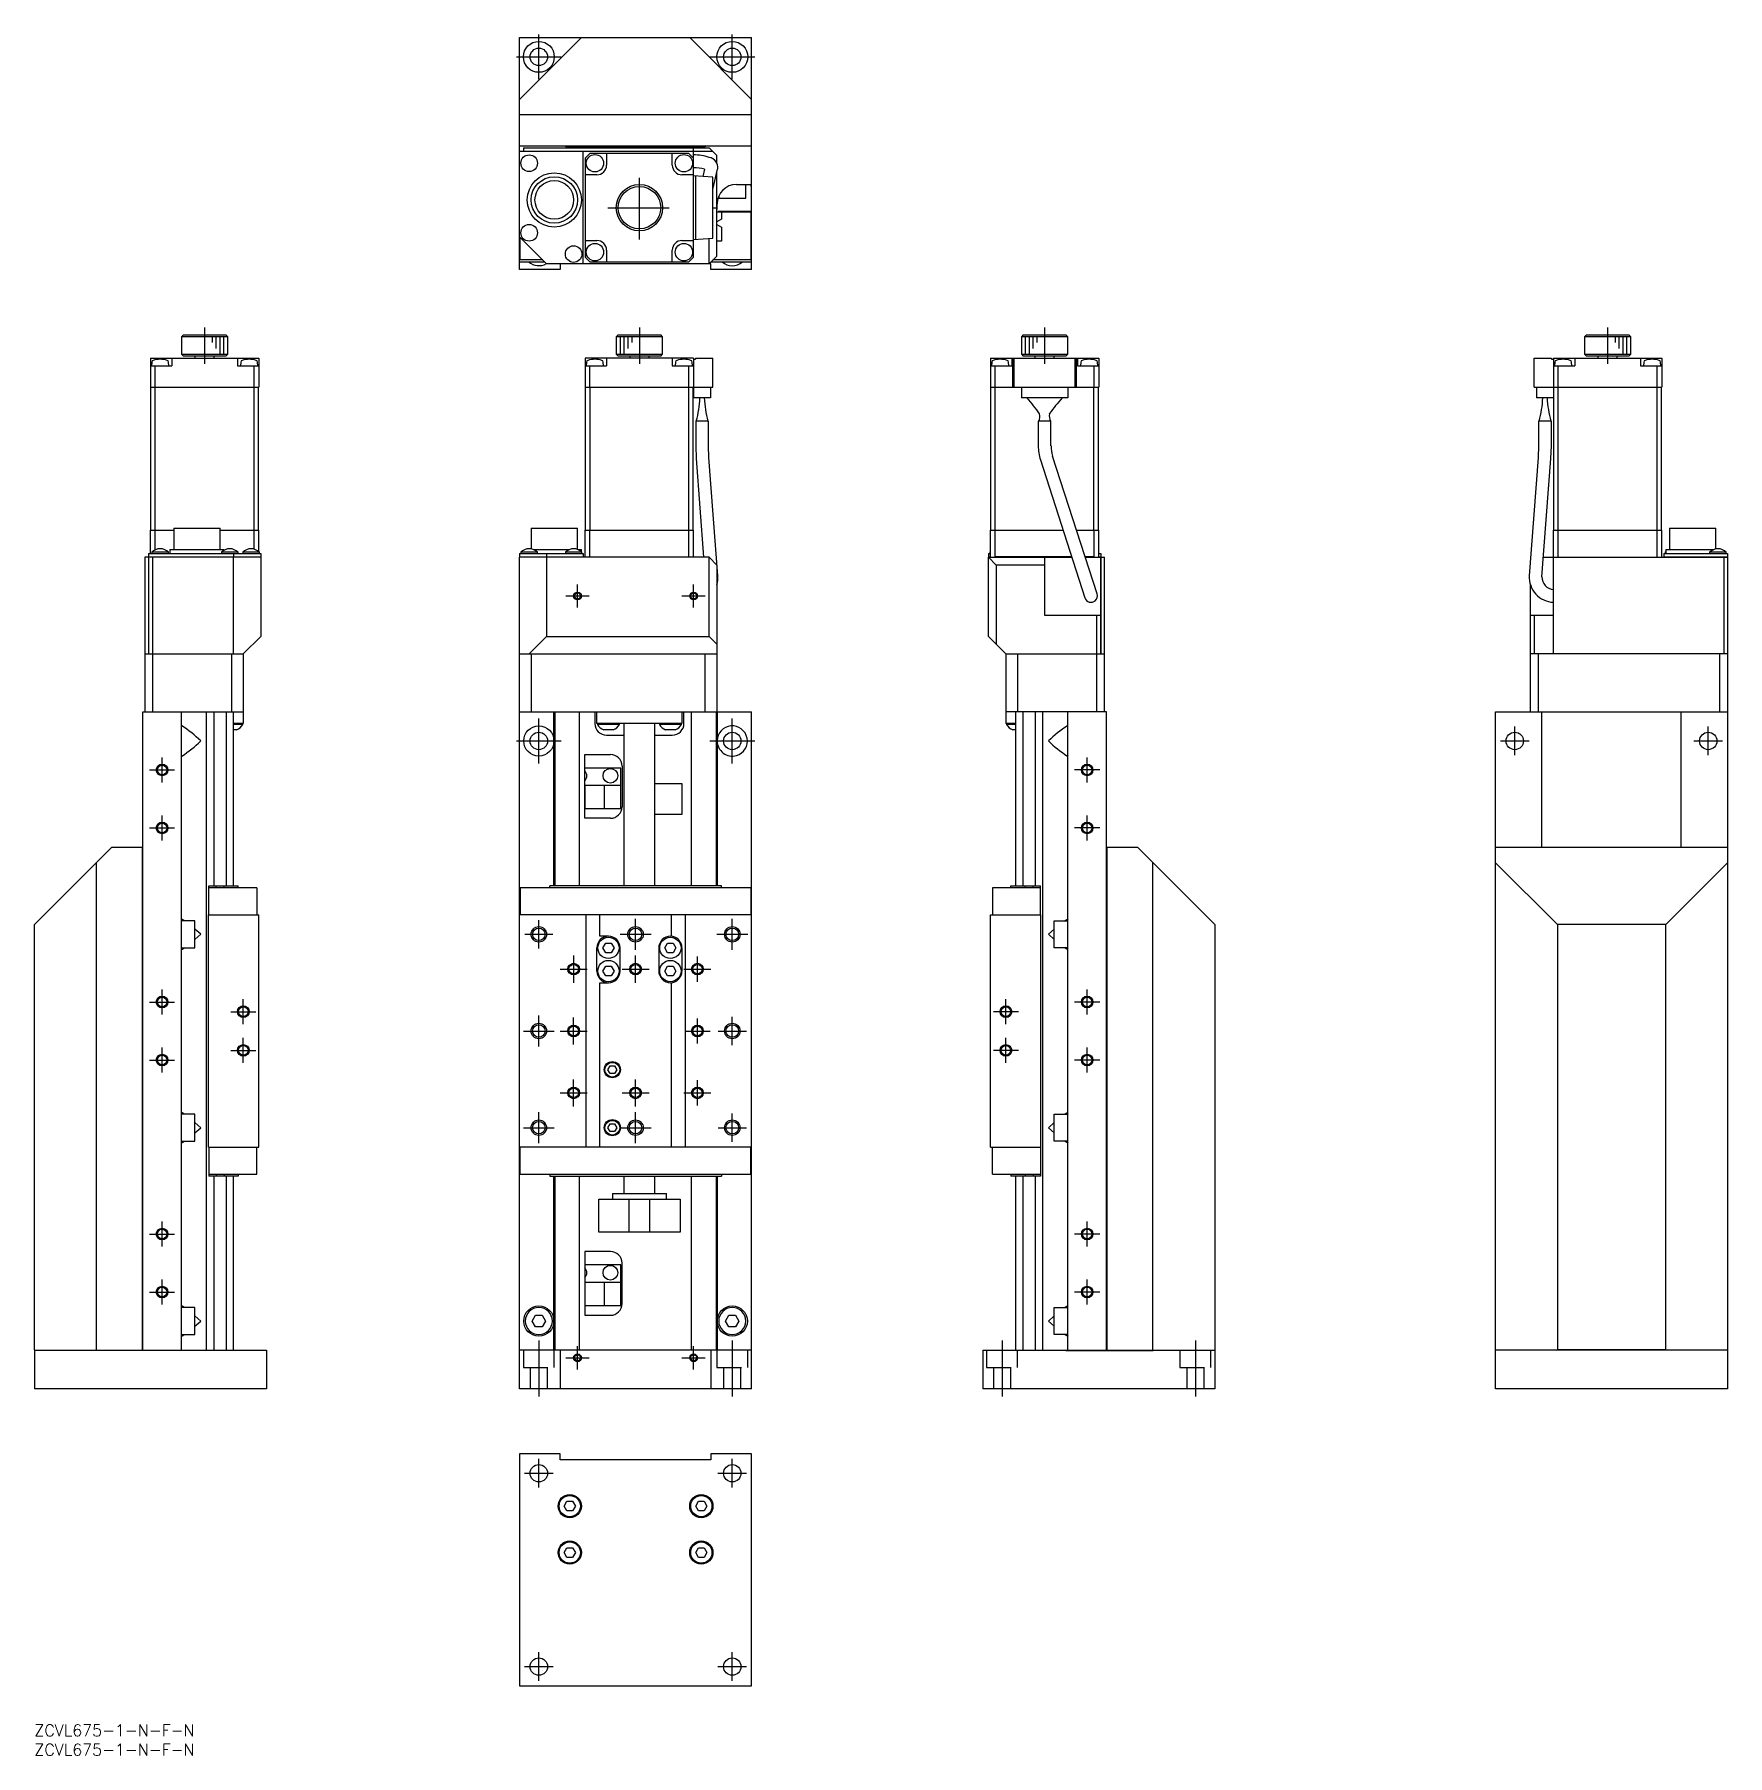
# Model space of a CAD drawing. Extents: x 0 to 438, y -8 to 437.
import ezdxf

# ---------------------------------------------------------------- set-up
doc = ezdxf.new("R2010")
doc.units = 0
doc.header["$LTSCALE"] = 0.5
doc.linetypes.add('CENTER', pattern=[50.8, 31.75, -6.35, 6.35, -6.35])
doc.linetypes.add('DASHED', pattern=[19.05, 12.7, -6.35])
for name, color, linetype in [('MSM_CENTER', 1, 'CENTER'), ('MSM_CONTINUOUS', 7, 'CONTINUOUS'), ('MSM_DASHED', 4, 'DASHED'), ('MSM_NARROW', 5, 'CONTINUOUS'), ('MSM_PART_NUMBER', 7, 'CONTINUOUS')]:
    doc.layers.add(name, color=color, linetype=linetype)
doc.styles.get("Standard").update_dxf_attribs({"font": 'txt.shx', "height": 3, "bigfont": 'bigfont.shx'})

# ---------------------------------------------------------------- blocks, each defined once
blk = doc.blocks.new('*U2')
at = {"layer": 'MSM_PART_NUMBER'}
blk.add_text('ZCVL675-1-N-F-N', height=3, dxfattribs=at).set_placement((0, -3))
blk = doc.blocks.new('*U3')
at = {"layer": 'MSM_PART_NUMBER'}
blk.add_text('ZCVL675-1-N-F-N', height=3, dxfattribs=at).set_placement((0, -8))

msp = doc.modelspace()

# ---------------------------------------------------------------- linework, layer by layer
at = {"layer": 'MSM_CENTER'}
for p, q in [((130.39, 425.46), (130.39, 437.06)), ((180.39, 425.46), (180.39, 437.06)), ((124.59, 431.26), (136.19, 431.26)), ((174.59, 431.26), (186.19, 431.26)), ((156.39, 384.06), (156.39, 400.46)), ((148.19, 392.26), (164.59, 392.26)), ((44, 361.31), (44, 351.91)), ((156.39, 361.31), (156.39, 351.91)), ((261.13, 361.31), (261.13, 351.91)), ((406.68, 361.31), (406.68, 351.91)), ((140.39, 288.86), (140.39, 294.86)), ((170.39, 288.86), (170.39, 294.86)), ((137.39, 291.86), (143.39, 291.86)), ((167.39, 291.86), (173.39, 291.86)), ((130.39, 248.56), (130.39, 260.16)), ((180.39, 248.56), (180.39, 260.16)), ((124.59, 254.36), (136.19, 254.36)), ((174.59, 254.36), (186.19, 254.36)), ((378.98, 254.36), (386.38, 254.36)), ((382.68, 250.66), (382.68, 258.06)), ((428.98, 254.36), (436.38, 254.36)), ((432.68, 250.66), (432.68, 258.06)), ((33, 243.61), (33, 250.11)), ((272.13, 243.61), (272.13, 250.11)), ((29.75, 246.86), (36.25, 246.86)), ((275.38, 246.86), (268.88, 246.86)), ((29.75, 231.86), (36.25, 231.86)), ((33, 228.61), (33, 235.11)), ((275.38, 231.86), (268.88, 231.86)), ((272.13, 228.61), (272.13, 235.11)), ((130.39, 200.71), (130.39, 208.01)), ((155.39, 200.36), (155.39, 208.36)), ((180.39, 200.36), (180.39, 208.36)), ((126.74, 204.36), (134.04, 204.36)), ((151.39, 204.36), (159.39, 204.36)), ((176.39, 204.36), (184.39, 204.36)), ((139.39, 198.86), (139.39, 191.86)), ((155.39, 191.86), (155.39, 198.86)), ((171.39, 192.11), (171.39, 198.61)), ((135.89, 195.36), (142.89, 195.36)), ((151.89, 195.36), (158.89, 195.36)), ((167.89, 195.36), (174.89, 195.36)), ((33, 183.61), (33, 190.11)), ((54, 181.11), (54, 187.61)), ((251.13, 181.11), (251.13, 187.61)), ((272.13, 183.61), (272.13, 190.11)), ((29.75, 186.86), (36.25, 186.86)), ((50.75, 184.36), (57.25, 184.36)), ((130.39, 175.36), (130.39, 183.36)), ((139.39, 175.86), (139.39, 182.86)), ((171.39, 176.11), (171.39, 182.61)), ((180.39, 175.71), (180.39, 183.01)), ((254.38, 184.36), (247.88, 184.36)), ((275.38, 186.86), (268.88, 186.86)), ((126.39, 179.36), (134.39, 179.36)), ((135.89, 179.36), (142.89, 179.36)), ((168.14, 179.36), (174.64, 179.36)), ((176.74, 179.36), (184.04, 179.36)), ((33, 168.61), (33, 175.11)), ((50.75, 174.36), (57.25, 174.36)), ((54, 171.11), (54, 177.61)), ((254.38, 174.36), (247.88, 174.36)), ((251.13, 171.11), (251.13, 177.61)), ((272.13, 168.61), (272.13, 175.11)), ((29.75, 171.86), (36.25, 171.86)), ((275.38, 171.86), (268.88, 171.86)), ((139.39, 159.86), (139.39, 166.86)), ((155.39, 159.86), (155.39, 166.86)), ((171.39, 160.11), (171.39, 166.61)), ((135.89, 163.36), (142.89, 163.36)), ((151.89, 163.36), (158.89, 163.36)), ((167.89, 163.36), (174.89, 163.36)), ((130.39, 150.36), (130.39, 158.36)), ((155.39, 150.36), (155.39, 158.36)), ((180.39, 150.71), (180.39, 158.01)), ((126.39, 154.36), (134.39, 154.36)), ((151.39, 154.36), (159.39, 154.36)), ((176.74, 154.36), (184.04, 154.36)), ((33, 123.61), (33, 130.11)), ((272.13, 123.61), (272.13, 130.11)), ((29.75, 126.86), (36.25, 126.86)), ((275.38, 126.86), (268.88, 126.86)), ((29.75, 111.86), (36.25, 111.86)), ((33, 108.61), (33, 115.11)), ((275.38, 111.86), (268.88, 111.86)), ((272.13, 108.61), (272.13, 115.11)), ((130.39, 99.36), (130.39, 84.86)), ((180.39, 99.36), (180.39, 84.86)), ((250.13, 99.36), (250.13, 84.86)), ((300.13, 99.36), (300.13, 84.86)), ((137.39, 94.86), (143.39, 94.86)), ((140.39, 91.86), (140.39, 97.86)), ((167.39, 94.86), (173.39, 94.86)), ((170.39, 91.86), (170.39, 97.86)), ((130.39, 61.3), (130.39, 68.7)), ((180.39, 61.3), (180.39, 68.7)), ((126.69, 65), (134.09, 65)), ((176.69, 65), (184.09, 65)), ((130.39, 11.3), (130.39, 18.7)), ((180.39, 11.3), (180.39, 18.7)), ((126.69, 15), (134.09, 15)), ((176.69, 15), (184.09, 15))]:
    msp.add_line(p, q, dxfattribs=at)
at = {"layer": 'MSM_CONTINUOUS'}
for p, q in [((125.39, 420.26), (141.39, 436.26)), ((125.39, 376.26), (125.39, 436.26)), ((125.39, 436.26), (185.39, 436.26)), ((169.39, 436.26), (185.39, 420.26)), ((185.39, 376.26), (185.39, 436.26)), ((125.39, 420.46), (125.49, 420.46)), ((125.49, 420.46), (125.49, 420.36)), ((185.39, 420.36), (185.29, 420.36)), ((185.39, 416.26), (125.39, 416.26)), ((125.39, 408.36), (125.49, 408.26)), ((125.39, 408.26), (185.39, 408.26)), ((175.39, 406.76), (125.39, 406.76)), ((126.39, 407.76), (174.39, 407.76)), ((126.39, 407.76), (126.39, 406.76)), ((126.39, 406.86), (170.39, 406.86)), ((137.39, 407.96), (137.39, 408.26)), ((173.39, 407.96), (137.39, 407.96)), ((141.89, 377.76), (141.89, 406.76)), ((143.59, 406.26), (142.39, 405.06)), ((142.39, 405.06), (142.39, 379.46)), ((169.19, 406.26), (143.59, 406.26)), ((147.89, 406.26), (147.89, 403.26)), ((164.89, 403.26), (164.89, 406.26)), ((170.39, 405.06), (169.19, 406.26)), ((170.39, 406.86), (170.29, 406.76)), ((170.39, 406.86), (170.39, 407.76)), ((170.39, 379.46), (170.39, 406.76)), ((173.39, 408.26), (173.39, 407.96)), ((176.39, 405.76), (174.39, 407.76)), ((176.39, 403.78), (176.39, 405.76)), ((185.29, 408.26), (185.39, 408.36)), ((145.39, 400.76), (142.39, 400.76)), ((170.39, 400.76), (167.39, 400.76)), ((173.21, 402.19), (172.78, 400.34)), ((175.39, 397), (176.61, 402.24)), ((176.39, 379.76), (176.39, 401.28)), ((175.39, 400.16), (170.39, 400.51)), ((170.89, 400.47), (170.89, 384.04)), ((175.39, 384.36), (175.39, 400.16)), ((181.49, 398.26), (185.39, 398.26)), ((183.89, 394.76), (183.89, 398.26)), ((185.29, 397.76), (185.29, 398.26)), ((185.39, 397.76), (185.29, 397.76)), ((175.39, 392.26), (176.39, 392.26)), ((176.49, 391.76), (176.39, 391.76)), ((176.49, 391.76), (176.49, 393.26)), ((176.89, 395.22), (176.89, 394.76)), ((176.89, 394.76), (183.89, 394.76)), ((176.39, 391.16), (185.19, 391.16)), ((177.59, 389.28), (176.4, 388.59)), ((176.4, 387.92), (177.59, 387.23)), ((185.39, 391.26), (176.79, 391.26)), ((176.79, 391.26), (176.79, 391.16)), ((177.59, 391.16), (177.59, 389.28)), ((177.59, 387.23), (177.59, 383.56)), ((185.19, 391.16), (185.19, 378.76)), ((125.39, 384.76), (132.39, 377.76)), ((125.59, 378.76), (125.59, 384.56)), ((142.39, 383.76), (145.39, 383.76)), ((167.39, 383.76), (170.39, 383.76)), ((170.39, 384.01), (175.39, 384.36)), ((174.39, 377.76), (174.39, 384.29)), ((177.59, 383.56), (176.39, 383.56)), ((131.39, 378.76), (125.59, 378.76)), ((142.39, 379.46), (143.59, 378.26)), ((147.89, 381.26), (147.89, 378.26)), ((164.89, 378.26), (164.89, 381.26)), ((169.19, 378.26), (170.39, 379.46)), ((176.39, 379.76), (174.39, 377.76)), ((185.19, 378.76), (175.39, 378.76)), ((125.39, 378.26), (131.89, 378.26)), ((135.89, 376.26), (125.39, 376.26)), ((174.89, 377.76), (132.39, 377.76)), ((135.89, 377.76), (135.89, 376.26)), ((143.59, 378.26), (169.19, 378.26)), ((174.89, 378.26), (185.39, 378.26)), ((174.89, 376.26), (174.89, 377.76)), ((185.39, 376.26), (174.89, 376.26)), ((38.5, 359.36), (38, 358.86)), ((38, 358.86), (38, 354.36)), ((50, 358.86), (38, 358.86)), ((38.5, 359.36), (49.5, 359.36)), ((50, 358.86), (49.5, 359.36)), ((50, 354.36), (50, 358.86)), ((150.89, 359.36), (150.39, 358.86)), ((162.39, 358.86), (150.39, 358.86)), ((150.39, 358.86), (150.39, 354.36)), ((150.89, 359.36), (161.89, 359.36)), ((162.39, 358.86), (161.89, 359.36)), ((162.39, 354.36), (162.39, 358.86)), ((255.63, 359.36), (255.13, 358.86)), ((255.13, 358.86), (255.13, 354.36)), ((267.13, 358.86), (255.13, 358.86)), ((255.63, 359.36), (266.63, 359.36)), ((267.13, 358.86), (266.63, 359.36)), ((267.13, 354.36), (267.13, 358.86)), ((401.18, 359.36), (400.68, 358.86)), ((412.68, 358.86), (400.68, 358.86)), ((400.68, 358.86), (400.68, 354.36)), ((401.18, 359.36), (412.18, 359.36)), ((412.68, 358.86), (412.18, 359.36)), ((412.68, 354.36), (412.68, 358.86)), ((30, 353.36), (58, 353.36)), ((30, 353.36), (30, 345.86)), ((30.34, 352.34), (30.25, 351.36)), ((34.75, 351.36), (34.66, 352.34)), ((35.5, 353.36), (35.5, 351.36)), ((38, 354.36), (38.5, 353.86)), ((38, 354.36), (50, 354.36)), ((49.5, 353.86), (38.5, 353.86)), ((41.5, 353.86), (41.5, 353.36)), ((46.5, 353.36), (46.5, 353.86)), ((49.5, 353.86), (50, 354.36)), ((52.5, 353.36), (52.5, 351.36)), ((53.34, 352.34), (53.25, 351.36)), ((57.75, 351.36), (57.66, 352.34)), ((58, 353.36), (58, 345.86)), ((142.39, 353.36), (142.39, 345.86)), ((170.39, 353.36), (142.39, 353.36)), ((142.73, 352.34), (142.64, 351.36)), ((147.14, 351.36), (147.05, 352.34)), ((147.89, 353.36), (147.89, 351.36)), ((150.39, 354.36), (162.39, 354.36)), ((150.39, 354.36), (150.89, 353.86)), ((161.89, 353.86), (150.89, 353.86)), ((153.89, 353.86), (153.89, 353.36)), ((158.89, 353.36), (158.89, 353.86)), ((161.89, 353.86), (162.39, 354.36)), ((164.89, 353.36), (164.89, 351.36)), ((165.73, 352.34), (165.64, 351.36)), ((170.14, 351.36), (170.05, 352.34)), ((170.39, 353.36), (170.39, 343.06)), ((170.39, 353.06), (170.89, 353.06)), ((170.89, 353.36), (175.39, 353.36)), ((170.89, 353.36), (170.89, 353.06)), ((175.39, 345.86), (175.39, 353.36)), ((247.13, 353.36), (275.13, 353.36)), ((247.13, 353.36), (247.13, 345.86)), ((247.47, 352.34), (247.38, 351.36)), ((251.88, 351.36), (251.8, 352.34)), ((252.63, 353.36), (252.63, 351.36)), ((252.88, 345.86), (252.88, 353.06)), ((252.88, 353.06), (252.92, 353.06)), ((252.92, 353.36), (252.92, 353.06)), ((253.23, 345.86), (253.23, 353.36)), ((255.13, 354.36), (255.63, 353.86)), ((255.13, 354.36), (267.13, 354.36)), ((266.63, 353.86), (255.63, 353.86)), ((258.63, 353.86), (258.63, 353.36)), ((263.63, 353.36), (263.63, 353.86)), ((266.63, 353.86), (267.13, 354.36)), ((269.03, 345.86), (269.03, 353.36)), ((269.35, 353.36), (269.35, 353.06)), ((269.35, 353.06), (269.38, 353.06)), ((269.38, 345.86), (269.38, 353.06)), ((269.63, 353.36), (269.63, 351.36)), ((270.47, 352.34), (270.38, 351.36)), ((274.88, 351.36), (274.8, 352.34)), ((275.13, 353.36), (275.13, 345.86)), ((387.68, 345.86), (387.68, 353.36)), ((387.68, 353.36), (392.18, 353.36)), ((392.18, 353.36), (392.18, 353.06)), ((392.18, 353.06), (392.68, 353.06)), ((392.68, 353.36), (392.68, 343.06)), ((392.68, 353.36), (420.68, 353.36)), ((393.02, 352.34), (392.93, 351.36)), ((397.43, 351.36), (397.34, 352.34)), ((398.18, 353.36), (398.18, 351.36)), ((400.68, 354.36), (412.68, 354.36)), ((400.68, 354.36), (401.18, 353.86)), ((412.18, 353.86), (401.18, 353.86)), ((404.18, 353.86), (404.18, 353.36)), ((409.18, 353.36), (409.18, 353.86)), ((412.18, 353.86), (412.68, 354.36)), ((415.18, 353.36), (415.18, 351.36)), ((416.02, 352.34), (415.93, 351.36)), ((420.43, 351.36), (420.34, 352.34)), ((420.68, 353.36), (420.68, 345.86)), ((30, 351.36), (35.5, 351.36)), ((31.2, 345.86), (31.2, 351.36)), ((52.5, 351.36), (58, 351.36)), ((56.8, 345.86), (56.8, 351.36)), ((142.39, 351.36), (147.89, 351.36)), ((143.59, 345.86), (143.59, 351.36)), ((164.89, 351.36), (170.39, 351.36)), ((169.19, 345.86), (169.19, 351.36)), ((247.13, 351.36), (252.63, 351.36)), ((248.33, 345.86), (248.33, 351.36)), ((269.63, 351.36), (275.13, 351.36)), ((273.93, 345.86), (273.93, 351.36)), ((392.68, 351.36), (398.18, 351.36)), ((393.88, 345.86), (393.88, 351.36)), ((415.18, 351.36), (420.68, 351.36)), ((419.48, 345.86), (419.48, 351.36)), ((30, 345.86), (58, 345.86)), ((30.1, 308.86), (30.1, 345.86)), ((31.24, 308.86), (31.24, 345.86)), ((56.76, 308.86), (56.76, 345.86)), ((57.9, 308.86), (57.9, 345.86)), ((142.39, 345.86), (175.39, 345.86)), ((142.49, 308.86), (142.49, 345.86)), ((143.63, 308.86), (143.63, 345.86)), ((169.15, 308.86), (169.15, 345.86)), ((170.29, 308.86), (170.29, 345.86)), ((174.79, 343.06), (170.39, 343.06)), ((174.79, 345.86), (174.79, 343.06)), ((247.13, 345.86), (275.13, 345.86)), ((247.23, 308.86), (247.23, 345.86)), ((248.37, 308.86), (248.37, 345.86)), ((255.13, 345.86), (255.13, 343.06)), ((267.13, 343.06), (255.13, 343.06)), ((267.13, 345.86), (267.13, 343.06)), ((273.89, 308.86), (273.89, 345.86)), ((275.03, 308.86), (275.03, 345.86)), ((387.68, 345.86), (420.68, 345.86)), ((388.28, 345.86), (388.28, 343.06)), ((392.68, 343.06), (388.28, 343.06)), ((392.78, 308.86), (392.78, 345.86)), ((393.92, 308.86), (393.92, 345.86)), ((419.44, 308.86), (419.44, 345.86)), ((420.58, 308.86), (420.58, 345.86)), ((262.39, 338.91), (262.43, 339.01)), ((174.24, 337.06), (170.94, 337.06)), ((170.94, 337.06), (170.94, 330.67)), ((174.24, 330.67), (174.24, 337.06)), ((259.48, 337.06), (259.48, 330.67)), ((262.78, 337.06), (259.48, 337.06)), ((262.78, 330.67), (262.78, 337.06)), ((392.13, 337.06), (388.83, 337.06)), ((388.83, 337.06), (388.83, 330.67)), ((392.13, 330.67), (392.13, 337.06)), ((170.94, 330.67), (171.06, 327.4)), ((174.35, 327.65), (174.24, 330.67)), ((388.83, 330.67), (388.72, 327.65)), ((392.01, 327.4), (392.13, 330.67)), ((171.06, 327.4), (172.98, 301.86)), ((176.65, 297.08), (174.35, 327.65)), ((260.06, 327.02), (271.56, 291.37)), ((274.7, 292.38), (263.2, 328.03)), ((388.72, 327.65), (386.42, 297.08)), ((389.71, 296.83), (392.01, 327.4)), ((30, 302.86), (30, 308.86)), ((30, 308.86), (36, 308.86)), ((31.2, 303.76), (31.2, 308.86)), ((36, 309.36), (36, 303.86)), ((36, 309.36), (48, 309.36)), ((48, 303.86), (48, 309.36)), ((48, 308.86), (58, 308.86)), ((56.8, 303.95), (56.8, 308.86)), ((58, 303.3), (58, 308.86)), ((128.39, 309.36), (140.39, 309.36)), ((128.39, 309.36), (128.39, 304.02)), ((140.39, 303.89), (140.39, 309.36)), ((142.39, 301.86), (142.39, 308.86)), ((142.39, 308.86), (170.39, 308.86)), ((143.59, 301.86), (143.59, 308.86)), ((169.19, 301.86), (169.19, 308.86)), ((170.39, 301.96), (170.39, 308.86)), ((247.13, 301.86), (247.13, 308.86)), ((247.13, 308.86), (265.91, 308.86)), ((248.33, 301.96), (248.33, 308.86)), ((269.38, 308.86), (275.13, 308.86)), ((273.93, 301.96), (273.93, 308.86)), ((275.13, 301.86), (275.13, 308.86)), ((392.68, 301.96), (392.68, 308.86)), ((392.68, 308.86), (420.68, 308.86)), ((393.88, 301.86), (393.88, 308.86)), ((419.48, 301.86), (419.48, 308.86)), ((420.68, 301.86), (420.68, 308.86)), ((422.68, 309.36), (434.68, 309.36)), ((422.68, 309.36), (422.68, 303.86)), ((434.68, 304.02), (434.68, 309.36)), ((29.5, 302.86), (29.5, 301.96)), ((29.5, 302.86), (58.5, 302.86)), ((34.65, 303.15), (30.35, 303.15)), ((30.35, 303.15), (30.35, 302.86)), ((34.65, 302.86), (34.65, 303.15)), ((35, 303.86), (35, 302.86)), ((35, 303.86), (49, 303.86)), ((52.65, 303.15), (48.35, 303.15)), ((48.35, 303.15), (48.35, 302.86)), ((49, 303.66), (49, 303.86)), ((51.5, 302.86), (51.5, 301.96)), ((52.65, 302.86), (52.65, 303.15)), ((58.15, 303.15), (53.85, 303.15)), ((53.85, 303.15), (53.85, 302.86)), ((58.15, 302.86), (58.15, 303.15)), ((58.5, 302.86), (58.5, 301.96)), ((125.39, 302.86), (125.39, 301.96)), ((125.39, 302.86), (141.89, 302.86)), ((125.74, 303.15), (125.74, 302.86)), ((130.04, 303.15), (125.74, 303.15)), ((128.97, 303.86), (138.31, 303.86)), ((130.04, 302.86), (130.04, 303.15)), ((132.39, 302.86), (132.39, 301.96)), ((137.24, 303.15), (137.24, 302.86)), ((141.54, 303.15), (137.24, 303.15)), ((140.47, 303.86), (141.39, 303.86)), ((141.39, 303.3), (141.39, 303.86)), ((141.54, 302.86), (141.54, 303.15)), ((141.89, 302.86), (141.89, 301.96)), ((246.63, 302.86), (247.13, 302.86)), ((246.63, 302.86), (246.63, 301.96)), ((247.13, 303.15), (246.98, 303.15)), ((246.98, 303.15), (246.98, 302.86)), ((275.13, 302.86), (275.63, 302.86)), ((275.63, 302.86), (275.63, 301.96)), ((421.18, 302.86), (437.68, 302.86)), ((421.18, 302.86), (421.18, 301.96)), ((421.68, 303.15), (421.53, 303.15)), ((421.53, 303.15), (421.53, 302.86)), ((421.68, 303.86), (434.1, 303.86)), ((421.68, 303.86), (421.68, 302.86)), ((437.33, 303.15), (433.03, 303.15)), ((433.03, 303.15), (433.03, 302.86)), ((437.33, 302.86), (437.33, 303.15)), ((437.68, 302.86), (437.68, 301.96)), ((28.5, 301.86), (28.5, 261.86)), ((29.4, 301.86), (28.5, 301.86)), ((29.4, 301.86), (29.5, 301.76)), ((29.5, 301.96), (29.6, 301.86)), ((29.5, 301.96), (58.5, 301.96)), ((58.5, 301.86), (29.5, 301.86)), ((29.5, 301.86), (29.5, 276.86)), ((30.5, 301.86), (30.5, 261.86)), ((51.46, 301.86), (51.5, 301.96)), ((51.5, 276.96), (51.5, 301.86)), ((58.4, 301.86), (58.5, 301.96)), ((58.5, 301.86), (58.5, 281.36)), ((125.49, 301.86), (125.39, 301.96)), ((125.39, 301.96), (141.89, 301.96)), ((125.39, 86.86), (125.39, 301.86)), ((174.39, 301.86), (125.39, 301.86)), ((132.43, 301.86), (132.39, 301.96)), ((132.39, 301.86), (132.39, 281.36)), ((141.79, 301.86), (141.89, 301.96)), ((170.29, 301.86), (170.39, 301.96)), ((176.39, 299.86), (174.39, 301.86)), ((174.39, 281.36), (174.39, 301.86)), ((176.39, 299.86), (176.39, 261.86)), ((246.63, 301.96), (247.13, 301.96)), ((246.73, 301.86), (246.63, 301.96)), ((248.63, 299.86), (246.63, 301.86)), ((246.63, 281.36), (246.63, 301.86)), ((246.63, 301.86), (268.17, 301.86)), ((248.23, 301.86), (248.33, 301.96)), ((268.14, 301.96), (248.33, 301.96)), ((248.63, 299.86), (248.63, 279.36)), ((261.13, 299.86), (248.63, 299.86)), ((261.13, 301.86), (261.13, 286.86)), ((273.93, 301.96), (271.61, 301.96)), ((271.64, 301.86), (275.63, 301.86)), ((273.93, 301.96), (274.03, 301.86)), ((275.13, 301.96), (275.63, 301.96)), ((275.63, 301.96), (275.53, 301.86)), ((275.73, 301.86), (275.63, 301.76)), ((275.63, 276.86), (275.63, 301.86)), ((275.73, 276.86), (275.73, 301.86)), ((275.73, 301.86), (276.63, 301.86)), ((276.63, 261.86), (276.63, 301.86)), ((390.09, 301.86), (437.68, 301.86)), ((392.68, 301.96), (392.78, 301.86)), ((392.68, 276.86), (392.68, 301.86)), ((421.18, 301.96), (437.68, 301.96)), ((421.18, 301.96), (421.28, 301.86)), ((436.68, 301.86), (436.68, 276.86)), ((437.68, 301.96), (437.58, 301.86)), ((437.68, 301.86), (437.68, 86.86)), ((386.68, 294.79), (386.68, 261.86)), ((261.13, 286.86), (275.63, 286.86)), ((274.63, 261.86), (274.63, 286.86)), ((386.68, 286.86), (392.68, 286.86)), ((387.68, 286.86), (387.68, 276.86)), ((54, 276.86), (58.5, 281.36)), ((127.89, 276.86), (132.39, 281.36)), ((132.39, 281.36), (174.39, 281.36)), ((174.39, 281.36), (176.39, 279.36)), ((251.13, 276.86), (246.63, 281.36)), ((28.5, 276.86), (54, 276.86)), ((51, 261.86), (51, 276.86)), ((54, 276.86), (54, 258.86)), ((125.39, 276.86), (176.39, 276.86)), ((128.39, 276.86), (128.39, 261.86)), ((173.39, 261.86), (173.39, 276.86)), ((251.13, 276.86), (251.13, 258.86)), ((251.13, 276.86), (276.63, 276.86)), ((254.13, 276.86), (254.13, 261.86)), ((437.68, 276.86), (386.68, 276.86)), ((388.68, 276.86), (388.68, 261.86)), ((435.68, 261.86), (435.68, 276.86)), ((28, 261.86), (54, 261.86)), ((28, 96.86), (28, 261.86)), ((38, 96.86), (38, 261.86)), ((38, 258.1), (38.12, 258.26)), ((44.5, 96.86), (44.5, 261.86)), ((46.46, 216.86), (46.46, 261.86)), ((49.54, 261.86), (49.54, 216.86)), ((51.5, 216.86), (51.5, 261.86)), ((54, 258.86), (51.5, 258.86)), ((53.85, 258.66), (51.5, 258.66)), ((53.85, 258.66), (53.85, 258.86)), ((125.39, 261.86), (185.39, 261.86)), ((134.29, 216.86), (134.29, 261.86)), ((134.59, 216.86), (134.59, 261.86)), ((140.94, 216.86), (140.94, 261.86)), ((144.89, 261.86), (144.89, 258.86)), ((145.39, 258.86), (145.39, 261.86)), ((167.39, 258.86), (145.39, 258.86)), ((145.54, 258.86), (145.54, 258.66)), ((151.24, 258.66), (145.54, 258.66)), ((151.24, 258.66), (151.24, 258.86)), ((152.39, 258.86), (152.39, 216.86)), ((160.39, 216.86), (160.39, 258.86)), ((161.54, 258.86), (161.54, 258.66)), ((167.24, 258.66), (161.54, 258.66)), ((167.24, 258.66), (167.24, 258.86)), ((167.39, 261.86), (167.39, 258.86)), ((167.89, 258.86), (167.89, 261.86)), ((169.84, 216.86), (169.84, 261.86)), ((176.19, 261.86), (176.19, 216.86)), ((176.49, 261.86), (176.49, 216.86)), ((185.39, 86.86), (185.39, 261.86)), ((277.13, 261.86), (251.13, 261.86)), ((253.63, 258.86), (251.13, 258.86)), ((251.28, 258.86), (251.28, 258.66)), ((253.63, 258.66), (251.28, 258.66)), ((253.63, 261.86), (253.63, 216.86)), ((255.6, 216.86), (255.6, 261.86)), ((258.67, 261.86), (258.67, 216.86)), ((260.63, 261.86), (260.63, 96.86)), ((267.13, 258.1), (267.01, 258.26)), ((267.13, 96.86), (267.13, 261.86)), ((277.13, 96.86), (277.13, 261.86)), ((377.68, 261.86), (437.68, 261.86)), ((377.68, 86.86), (377.68, 261.86)), ((389.68, 226.86), (389.68, 261.86)), ((425.68, 226.86), (425.68, 261.86)), ((52.22, 257.21), (51.5, 257.21)), ((149.61, 257.21), (147.17, 257.21)), ((147.89, 255.86), (152.39, 255.86)), ((160.39, 255.86), (164.89, 255.86)), ((165.61, 257.21), (163.17, 257.21)), ((253.63, 257.21), (252.91, 257.21)), ((38, 250.62), (38.12, 250.46)), ((142.27, 234.36), (142.27, 250.86)), ((142.27, 250.86), (148.89, 250.86)), ((267.13, 250.62), (267.01, 250.46)), ((151.59, 247.36), (142.27, 247.36)), ((151.59, 236.86), (151.59, 247.36)), ((151.89, 247.86), (151.89, 237.36)), ((151.59, 242.86), (142.27, 242.86)), ((142.39, 236.86), (142.39, 242.86)), ((147.39, 236.86), (147.39, 242.86)), ((160.39, 243.36), (167.39, 243.36)), ((167.39, 243.36), (167.39, 235.36)), ((142.27, 236.86), (151.59, 236.86)), ((148.89, 234.36), (142.27, 234.36)), ((167.39, 235.36), (160.39, 235.36)), ((20, 226.86), (0, 206.86)), ((16, 222.86), (16, 96.86)), ((20, 226.86), (28, 226.86)), ((27.9, 96.86), (27.9, 226.86)), ((277.13, 226.86), (285.13, 226.86)), ((277.23, 226.86), (277.23, 96.86)), ((305.13, 206.86), (285.13, 226.86)), ((289.13, 96.86), (289.13, 222.86)), ((377.68, 226.86), (437.68, 226.86)), ((393.68, 206.86), (377.68, 222.86)), ((437.68, 222.86), (421.68, 206.86)), ((45.1, 216.86), (52.7, 216.86)), ((45.1, 209.36), (45.1, 216.86)), ((57.5, 216.36), (45.1, 216.36)), ((46.98, 216.36), (46.98, 216.86)), ((49.02, 216.36), (49.02, 216.86)), ((52.7, 216.36), (52.7, 216.86)), ((57.5, 216.36), (57.5, 209.36)), ((125.59, 216.36), (125.59, 209.36)), ((185.19, 216.36), (125.59, 216.36)), ((177.59, 216.86), (133.19, 216.86)), ((133.19, 216.36), (133.19, 216.86)), ((177.59, 216.36), (177.59, 216.86)), ((185.19, 216.36), (185.19, 209.36)), ((247.63, 216.36), (247.63, 209.36)), ((260.03, 216.36), (247.63, 216.36)), ((252.43, 216.36), (252.43, 216.86)), ((252.43, 216.86), (260.03, 216.86)), ((256.11, 216.36), (256.11, 216.86)), ((258.16, 216.36), (258.16, 216.86)), ((260.03, 209.36), (260.03, 216.86)), ((45, 149.36), (45, 209.36)), ((45, 209.36), (58, 209.36)), ((58, 149.36), (58, 209.36)), ((185.39, 209.36), (125.39, 209.36)), ((142.59, 149.36), (142.59, 209.36)), ((146.19, 203.86), (146.19, 209.36)), ((164.59, 209.36), (164.59, 203.85)), ((168.19, 209.36), (168.19, 149.36)), ((247.13, 149.36), (247.13, 209.36)), ((247.13, 209.36), (260.13, 209.36)), ((260.13, 149.36), (260.13, 209.36)), ((0, 96.96), (0, 206.86)), ((38.12, 208.26), (38, 208.1)), ((41.5, 207.86), (38, 207.86)), ((38.87, 207.86), (38.12, 208.26)), ((41.5, 200.86), (41.5, 207.86)), ((43, 204.36), (41.5, 205.68)), ((262.13, 204.36), (263.63, 205.68)), ((263.63, 200.86), (263.63, 207.86)), ((263.63, 207.86), (267.13, 207.86)), ((266.26, 207.86), (267.01, 208.26)), ((267.01, 208.26), (267.13, 208.1)), ((305.13, 206.86), (305.13, 96.96)), ((421.68, 206.86), (393.68, 206.86)), ((393.68, 206.86), (393.68, 96.96)), ((421.68, 96.96), (421.68, 206.86)), ((38, 200.86), (41.5, 200.86)), ((38, 200.62), (38.12, 200.46)), ((38.12, 200.46), (38.87, 200.86)), ((41.5, 203.04), (43, 204.36)), ((145.39, 194.86), (145.39, 200.86)), ((148.39, 203.86), (146.19, 203.86)), ((146.95, 200.86), (147.67, 202.11)), ((147.67, 199.61), (146.95, 200.86)), ((147.67, 202.11), (149.11, 202.11)), ((149.11, 202.11), (149.83, 200.86)), ((149.83, 200.86), (149.11, 199.61)), ((151.39, 194.86), (151.39, 200.86)), ((161.39, 200.86), (161.39, 194.86)), ((162.95, 200.86), (163.67, 202.11)), ((163.67, 199.61), (162.95, 200.86)), ((163.67, 202.11), (165.11, 202.11)), ((165.11, 202.11), (165.83, 200.86)), ((165.83, 200.86), (165.11, 199.61)), ((167.39, 200.86), (167.39, 194.86)), ((263.63, 203.04), (262.13, 204.36)), ((267.13, 200.86), (263.63, 200.86)), ((267.01, 200.46), (266.26, 200.86)), ((267.13, 200.62), (267.01, 200.46)), ((146.95, 194.86), (147.67, 196.11)), ((149.11, 199.61), (147.67, 199.61)), ((147.67, 196.11), (149.11, 196.11)), ((149.11, 196.11), (149.83, 194.86)), ((162.95, 194.86), (163.67, 196.11)), ((165.11, 199.61), (163.67, 199.61)), ((163.67, 196.11), (165.11, 196.11)), ((165.11, 196.11), (165.83, 194.86)), ((146.19, 149.36), (146.19, 191.86)), ((146.19, 191.86), (148.39, 191.86)), ((147.67, 193.61), (146.95, 194.86)), ((149.11, 193.61), (147.67, 193.61)), ((149.83, 194.86), (149.11, 193.61)), ((163.67, 193.61), (162.95, 194.86)), ((165.11, 193.61), (163.67, 193.61)), ((164.59, 191.87), (164.59, 149.36)), ((165.83, 194.86), (165.11, 193.61)), ((148.24, 169.36), (148.81, 170.36)), ((148.81, 168.36), (148.24, 169.36)), ((148.81, 170.36), (149.97, 170.36)), ((149.97, 170.36), (150.55, 169.36)), ((150.55, 169.36), (149.97, 168.36)), ((149.97, 168.36), (148.81, 168.36)), ((38.12, 158.26), (38, 158.1)), ((41.5, 157.86), (38, 157.86)), ((38.87, 157.86), (38.12, 158.26)), ((41.5, 150.86), (41.5, 157.86)), ((263.63, 150.86), (263.63, 157.86)), ((263.63, 157.86), (267.13, 157.86)), ((266.26, 157.86), (267.01, 158.26)), ((267.01, 158.26), (267.13, 158.1)), ((43, 154.36), (41.5, 155.68)), ((41.5, 153.04), (43, 154.36)), ((148.24, 154.36), (148.81, 155.36)), ((148.81, 153.36), (148.24, 154.36)), ((148.81, 155.36), (149.97, 155.36)), ((149.97, 153.36), (148.81, 153.36)), ((149.97, 155.36), (150.55, 154.36)), ((150.55, 154.36), (149.97, 153.36)), ((262.13, 154.36), (263.63, 155.68)), ((263.63, 153.04), (262.13, 154.36)), ((38, 150.86), (41.5, 150.86)), ((38, 150.62), (38.12, 150.46)), ((38.12, 150.46), (38.87, 150.86)), ((45, 149.36), (58, 149.36)), ((45.1, 149.36), (45.1, 141.86)), ((57.5, 142.36), (57.5, 149.36)), ((185.39, 149.36), (125.39, 149.36)), ((125.59, 142.36), (125.59, 149.36)), ((185.19, 142.36), (185.19, 149.36)), ((247.13, 149.36), (260.13, 149.36)), ((247.63, 142.36), (247.63, 149.36)), ((260.03, 149.36), (260.03, 141.86)), ((267.13, 150.86), (263.63, 150.86)), ((267.01, 150.46), (266.26, 150.86)), ((267.13, 150.62), (267.01, 150.46)), ((45.1, 142.36), (57.5, 142.36)), ((52.7, 141.86), (45.1, 141.86)), ((46.46, 96.86), (46.46, 141.86)), ((46.98, 142.36), (46.98, 141.86)), ((49.02, 142.36), (49.02, 141.86)), ((49.54, 141.86), (49.54, 96.86)), ((51.5, 96.86), (51.5, 141.86)), ((52.7, 142.36), (52.7, 141.86)), ((125.59, 142.36), (185.19, 142.36)), ((133.19, 142.36), (133.19, 141.86)), ((133.19, 141.86), (177.59, 141.86)), ((134.29, 96.86), (134.29, 141.86)), ((134.59, 96.86), (134.59, 141.86)), ((140.94, 96.86), (140.94, 141.86)), ((152.39, 141.86), (152.39, 137.36)), ((160.39, 137.36), (160.39, 141.86)), ((169.84, 96.86), (169.84, 141.86)), ((176.19, 141.86), (176.19, 96.86)), ((176.49, 141.86), (176.49, 96.86)), ((177.59, 142.36), (177.59, 141.86)), ((247.63, 142.36), (260.03, 142.36)), ((252.43, 142.36), (252.43, 141.86)), ((260.03, 141.86), (252.43, 141.86)), ((253.63, 141.86), (253.63, 96.86)), ((255.6, 96.86), (255.6, 141.86)), ((256.11, 142.36), (256.11, 141.86)), ((258.16, 142.36), (258.16, 141.86)), ((258.67, 141.86), (258.67, 96.86)), ((145.89, 127.36), (145.89, 135.86)), ((145.89, 135.86), (166.89, 135.86)), ((149.39, 137.36), (163.39, 137.36)), ((149.39, 137.36), (149.39, 135.86)), ((153.69, 135.86), (153.69, 127.36)), ((159.1, 127.36), (159.1, 135.86)), ((163.39, 135.86), (163.39, 137.36)), ((166.89, 135.86), (166.89, 127.36)), ((166.89, 127.36), (145.89, 127.36)), ((142.27, 122.36), (142.27, 105.86)), ((148.89, 122.36), (142.27, 122.36)), ((151.59, 118.86), (142.27, 118.86)), ((151.59, 108.36), (151.59, 118.86)), ((151.89, 108.86), (151.89, 119.36)), ((151.59, 114.36), (142.27, 114.36)), ((142.39, 108.36), (142.39, 114.36)), ((147.39, 108.36), (147.39, 114.36)), ((38.12, 108.26), (38, 108.1)), ((41.5, 107.86), (38, 107.86)), ((38.87, 107.86), (38.12, 108.26)), ((41.5, 100.86), (41.5, 107.86)), ((142.27, 108.36), (151.59, 108.36)), ((263.63, 100.86), (263.63, 107.86)), ((263.63, 107.86), (267.13, 107.86)), ((266.26, 107.86), (267.01, 108.26)), ((267.01, 108.26), (267.13, 108.1)), ((43, 104.36), (41.5, 105.68)), ((41.5, 103.04), (43, 104.36)), ((128.66, 104.36), (129.53, 105.86)), ((129.53, 102.86), (128.66, 104.36)), ((129.53, 105.86), (131.26, 105.86)), ((131.26, 102.86), (129.53, 102.86)), ((131.26, 105.86), (132.12, 104.36)), ((132.12, 104.36), (131.26, 102.86)), ((142.27, 105.86), (148.89, 105.86)), ((178.66, 104.36), (179.53, 105.86)), ((179.53, 102.86), (178.66, 104.36)), ((179.53, 105.86), (181.26, 105.86)), ((181.26, 102.86), (179.53, 102.86)), ((181.26, 105.86), (182.12, 104.36)), ((182.12, 104.36), (181.26, 102.86)), ((262.13, 104.36), (263.63, 105.68)), ((263.63, 103.04), (262.13, 104.36)), ((38, 100.86), (41.5, 100.86)), ((38, 100.62), (38.12, 100.46)), ((38.12, 100.46), (38.87, 100.86)), ((267.13, 100.86), (263.63, 100.86)), ((267.01, 100.46), (266.26, 100.86)), ((267.13, 100.62), (267.01, 100.46)), ((0, 96.96), (0.1, 96.86)), ((0, 96.86), (0, 86.86)), ((0, 96.86), (60, 96.86)), ((15.8, 96.76), (15.8, 96.86)), ((38.5, 96.76), (15.8, 96.76)), ((38.5, 96.76), (38.5, 96.86)), ((60, 96.86), (60, 86.86)), ((185.39, 96.86), (125.39, 96.86)), ((135.89, 96.86), (135.89, 86.86)), ((174.89, 96.86), (174.89, 86.86)), ((245.13, 96.86), (245.13, 86.86)), ((245.13, 96.86), (305.13, 96.86)), ((266.63, 96.76), (266.63, 96.86)), ((266.63, 96.76), (289.23, 96.76)), ((289.23, 96.76), (289.23, 96.86)), ((305.03, 96.86), (305.13, 96.96)), ((305.13, 96.86), (305.13, 86.86)), ((437.68, 96.86), (377.68, 96.86)), ((393.58, 96.86), (393.68, 96.96)), ((421.68, 96.96), (393.68, 96.96)), ((421.68, 96.96), (421.78, 96.86)), ((60, 86.86), (0, 86.86)), ((185.39, 86.86), (125.39, 86.86)), ((305.13, 86.86), (245.13, 86.86)), ((437.68, 86.86), (377.68, 86.86)), ((135.89, 70), (125.39, 70)), ((125.39, 70), (125.39, 10)), ((135.89, 68.5), (135.89, 70)), ((174.89, 68.5), (135.89, 68.5)), ((174.89, 70), (174.89, 68.5)), ((185.39, 70), (174.89, 70)), ((185.39, 10), (185.39, 70)), ((136.95, 56.5), (137.67, 57.75)), ((137.67, 55.25), (136.95, 56.5)), ((137.67, 57.75), (139.11, 57.75)), ((139.11, 55.25), (137.67, 55.25)), ((139.11, 57.75), (139.83, 56.5)), ((139.83, 56.5), (139.11, 55.25)), ((170.95, 56.5), (171.67, 57.75)), ((171.67, 55.25), (170.95, 56.5)), ((171.67, 57.75), (173.11, 57.75)), ((173.11, 55.25), (171.67, 55.25)), ((173.11, 57.75), (173.83, 56.5)), ((173.83, 56.5), (173.11, 55.25)), ((136.95, 44.5), (137.67, 45.75)), ((137.67, 45.75), (139.11, 45.75)), ((139.11, 45.75), (139.83, 44.5)), ((170.95, 44.5), (171.67, 45.75)), ((171.67, 45.75), (173.11, 45.75)), ((173.11, 45.75), (173.83, 44.5)), ((137.67, 43.25), (136.95, 44.5)), ((139.11, 43.25), (137.67, 43.25)), ((139.83, 44.5), (139.11, 43.25)), ((171.67, 43.25), (170.95, 44.5)), ((173.11, 43.25), (171.67, 43.25)), ((173.83, 44.5), (173.11, 43.25)), ((125.39, 10), (185.39, 10))]:
    msp.add_line(p, q, dxfattribs=at)
for centre, radius in [((130.39, 431.26), 4), ((130.39, 431.26), 2.25), ((180.39, 431.26), 4), ((180.39, 431.26), 2.25), ((127.89, 403.76), 2.15), ((144.89, 403.76), 2.25), ((167.89, 403.76), 2.25), ((134.39, 394.26), 7), ((134.39, 394.26), 6), ((134.39, 394.26), 5), ((156.39, 392.26), 6), ((156.39, 392.26), 5.5), ((127.89, 385.76), 2.15), ((144.89, 380.76), 2.25), ((167.89, 380.76), 2.25), ((139.39, 380.26), 2.15), ((140.39, 291.86), 0.783), ((170.39, 291.86), 0.783), ((130.39, 254.36), 3.9), ((130.39, 254.36), 2.25), ((180.39, 254.36), 2.25), ((382.68, 254.36), 2.25), ((432.68, 254.36), 2.25), ((33, 246.86), 1.23), ((148.89, 245.36), 1.9), ((272.13, 246.86), 1.23), ((33, 231.86), 1.23), ((272.13, 231.86), 1.23), ((130.39, 204.36), 1.62), ((155.39, 204.36), 1.62), ((180.39, 204.36), 1.62), ((148.39, 200.86), 2.75), ((164.39, 200.86), 2.75), ((139.39, 195.36), 1.23), ((148.39, 194.86), 2.75), ((155.39, 195.36), 1.23), ((164.39, 194.86), 2.75), ((171.39, 195.36), 1.23), ((33, 186.86), 1.23), ((272.13, 186.86), 1.23), ((54, 184.36), 1.23), ((251.13, 184.36), 1.23), ((130.39, 179.36), 1.62), ((139.39, 179.36), 1.23), ((171.39, 179.36), 1.23), ((180.39, 179.36), 1.62), ((54, 174.36), 1.23), ((251.13, 174.36), 1.23), ((33, 171.86), 1.23), ((149.39, 169.36), 2.1), ((149.39, 169.36), 1.9), ((272.13, 171.86), 1.23), ((139.39, 163.36), 1.23), ((155.39, 163.36), 1.23), ((171.39, 163.36), 1.23), ((130.39, 154.36), 1.62), ((149.39, 154.36), 2.1), ((149.39, 154.36), 1.9), ((155.39, 154.36), 1.62), ((180.39, 154.36), 1.62), ((33, 126.86), 1.23), ((272.13, 126.86), 1.23), ((148.89, 116.86), 1.9), ((33, 111.86), 1.23), ((272.13, 111.86), 1.23), ((130.39, 104.36), 3.9), ((180.39, 104.36), 3.9), ((140.39, 94.86), 0.783), ((170.39, 94.86), 0.783), ((130.39, 65), 2.25), ((180.39, 65), 2.25), ((138.39, 56.5), 3), ((138.39, 56.5), 2.75), ((172.39, 56.5), 3), ((172.39, 56.5), 2.75), ((138.39, 44.5), 3), ((138.39, 44.5), 2.75), ((172.39, 44.5), 3), ((172.39, 44.5), 2.75), ((130.39, 15), 2.25), ((180.39, 15), 2.25)]:
    msp.add_circle(centre, radius, dxfattribs=at)
at = {"layer": 'MSM_CONTINUOUS', "extrusion": (0, 0, -1)}
for centre in [(-130.39, 104.36), (-180.39, 104.36)]:
    msp.add_circle(centre, 3.5, dxfattribs=at)
at = {"layer": 'MSM_CONTINUOUS'}
for centre, radius, start, end in [((170.33, 392.63), 13.28, 72.1748, 89.7441), ((173.98, 402.63), 2.67, 352.8096, 80.973), ((145.39, 403.26), 2.5, 270, 0), ((167.39, 403.26), 2.5, 180, 270), ((170.36, 392.69), 9.91, 73.2914, 89.8447), ((181.49, 393.26), 5, 90, 180), ((145.39, 381.26), 2.5, 0, 90), ((167.39, 381.26), 2.5, 90, 180), ((130.39, 381.26), 4, 228.5904, 299.6232), ((180.39, 381.26), 4, 228.5904, 311.4096), ((30.83, 352.3), 0.5, 107.6292, 175), ((32.5, 347.06), 6, 72.3708, 107.6292), ((34.17, 352.3), 0.5, 5, 72.3708), ((53.83, 352.3), 0.5, 107.6292, 175), ((55.5, 347.06), 6, 72.3708, 107.6292), ((57.17, 352.3), 0.5, 5, 72.3708), ((143.23, 352.3), 0.5, 107.6292, 175), ((144.89, 347.06), 6, 72.3708, 107.6292), ((146.56, 352.3), 0.5, 5, 72.3708), ((166.23, 352.3), 0.5, 107.6292, 175), ((167.89, 347.06), 6, 72.3708, 107.6292), ((169.56, 352.3), 0.5, 5, 72.3708), ((247.97, 352.3), 0.5, 107.6292, 175), ((249.63, 347.06), 6, 72.3708, 107.6292), ((251.3, 352.3), 0.5, 5, 72.3708), ((270.97, 352.3), 0.5, 107.6292, 175), ((272.63, 347.06), 6, 72.3708, 107.6292), ((274.3, 352.3), 0.5, 5, 72.3708), ((393.51, 352.3), 0.5, 107.6292, 175), ((395.18, 347.06), 6, 72.3708, 107.6292), ((396.85, 352.3), 0.5, 5, 72.3708), ((416.51, 352.3), 0.5, 107.6292, 175), ((418.18, 347.06), 6, 72.3708, 107.6292), ((419.85, 352.3), 0.5, 5, 72.3708), ((145.15, 344.21), 26.91, 344.5954, 357.5566), ((201.73, 344.47), 28.62, 182.8322, 195.0159), ((220.1, 311.03), 48.58, 35.093, 41.2478), ((311.31, 303.71), 60.29, 139.2516, 144.1616), ((361.34, 344.47), 28.62, 344.9841, 357.1678), ((419.89, 344.52), 28.89, 182.8902, 194.9579), ((256.95, 338.33), 2.97, 334.6953, 12.2257), ((265.56, 338.37), 3.21, 170.2787, 204.1179), ((271.38, 330.67), 11.9, 179.9931, 197.8657), ((271.38, 330.67), 8.59, 179.9886, 197.8626), ((32.5, 301.06), 3, 44.22, 135.78), ((50.5, 301.06), 3, 44.22, 135.78), ((56, 301.06), 3, 44.22, 135.78), ((127.89, 301.06), 3, 44.22, 135.78), ((139.39, 301.06), 3, 44.22, 135.78), ((249.13, 301.06), 3, 131.8103, 135.78), ((423.68, 301.06), 3, 131.8103, 135.78), ((423.68, 301.06), 3, 109.4712, 111.0395), ((435.18, 301.06), 3, 44.22, 135.78), ((170.48, 296.62), 6.19, 342.7799, 4.2978), ((392.9, 296.71), 6.49, 176.7108, 268.0466), ((392.89, 296.71), 3.19, 177.716, 266.1801), ((273.13, 291.87), 1.65, 197.7237, 310.9008), ((273.13, 291.87), 1.65, 310.9879, 17.9756), ((21.2, 232.1), 31.15, 45.6019, 57.107), ((51, 260.22), 3.25, 292.061, 331.2734), ((147.89, 258.86), 3, 180.0022, 269.9978), ((148.39, 260.22), 3.25, 208.7266, 247.939), ((148.39, 260.22), 3.25, 292.061, 331.2734), ((164.39, 260.22), 3.25, 208.7266, 247.939), ((164.89, 258.86), 3, 269.9997, 0.0003), ((164.39, 260.22), 3.25, 292.061, 331.2734), ((180.39, 254.36), 3.9, 286.3827, 180), ((254.13, 260.22), 3.25, 208.7266, 247.939), ((283.93, 232.1), 31.15, 122.893, 134.3981), ((21.2, 276.62), 31.15, 302.893, 314.3981), ((180.39, 254.36), 3.9, 180.0001, 286.3826), ((283.93, 276.62), 31.15, 225.6019, 237.107), ((148.89, 247.86), 3, 0, 90), ((140.89, 245.36), 1.9, 316.3748, 43.6252), ((148.89, 237.36), 3, 270, 0), ((148.39, 200.86), 3, 0, 180), ((164.39, 200.86), 3, 0, 180), ((148.39, 194.86), 3, 180, 0), ((164.39, 194.86), 3, 180, 0), ((148.89, 119.36), 3, 0, 90), ((140.89, 116.86), 1.9, 316.3748, 43.6252), ((148.89, 108.86), 3, 270, 0)]:
    msp.add_arc(centre, radius, start, end, dxfattribs=at)
at = {"layer": 'MSM_DASHED'}
for p, q in [((126.39, 96.86), (126.39, 92.36)), ((134.39, 92.36), (134.39, 96.86)), ((176.39, 96.86), (176.39, 92.36)), ((184.39, 92.36), (184.39, 96.86)), ((246.13, 96.86), (246.13, 92.36)), ((254.13, 92.36), (254.13, 96.86)), ((296.13, 96.86), (296.13, 92.36)), ((304.13, 92.36), (304.13, 96.86)), ((126.39, 92.36), (134.39, 92.36)), ((128.14, 92.36), (128.14, 86.86)), ((132.64, 86.86), (132.64, 92.36)), ((176.39, 92.36), (184.39, 92.36)), ((178.14, 92.36), (178.14, 86.86)), ((182.64, 86.86), (182.64, 92.36)), ((246.13, 92.36), (254.13, 92.36)), ((247.88, 92.36), (247.88, 86.86)), ((252.38, 86.86), (252.38, 92.36)), ((296.13, 92.36), (304.13, 92.36)), ((297.88, 92.36), (297.88, 86.86)), ((302.38, 86.86), (302.38, 92.36))]:
    msp.add_line(p, q, dxfattribs=at)
at = {"layer": 'MSM_NARROW'}
for p, q in [((46, 357.36), (46, 358.86)), ((47, 355.86), (47, 358.86)), ((48, 354.36), (48, 358.86)), ((49, 354.36), (49, 358.86)), ((151.39, 358.86), (151.39, 354.36)), ((152.39, 358.86), (152.39, 354.36)), ((153.39, 358.86), (153.39, 355.86)), ((154.39, 358.86), (154.39, 357.36)), ((256.13, 358.86), (256.13, 354.36)), ((257.13, 358.86), (257.13, 354.36)), ((258.13, 358.86), (258.13, 355.86)), ((259.13, 358.86), (259.13, 357.36)), ((408.68, 357.36), (408.68, 358.86)), ((409.68, 355.86), (409.68, 358.86)), ((410.68, 354.36), (410.68, 358.86)), ((411.68, 354.36), (411.68, 358.86))]:
    msp.add_line(p, q, dxfattribs=at)
for centre, radius in [((140.39, 291.86), 1), ((170.39, 291.86), 1), ((33, 246.86), 1.5), ((272.13, 246.86), 1.5), ((33, 231.86), 1.5), ((272.13, 231.86), 1.5), ((130.39, 204.36), 2), ((155.39, 204.36), 2), ((180.39, 204.36), 2), ((139.39, 195.36), 1.5), ((155.39, 195.36), 1.5), ((171.39, 195.36), 1.5), ((33, 186.86), 1.5), ((272.13, 186.86), 1.5), ((54, 184.36), 1.5), ((251.13, 184.36), 1.5), ((130.39, 179.36), 2), ((139.39, 179.36), 1.5), ((171.39, 179.36), 1.5), ((180.39, 179.36), 2), ((54, 174.36), 1.5), ((251.13, 174.36), 1.5), ((33, 171.86), 1.5), ((272.13, 171.86), 1.5), ((139.39, 163.36), 1.5), ((155.39, 163.36), 1.5), ((171.39, 163.36), 1.5), ((130.39, 154.36), 2), ((155.39, 154.36), 2), ((180.39, 154.36), 2), ((33, 126.86), 1.5), ((272.13, 126.86), 1.5), ((33, 111.86), 1.5), ((272.13, 111.86), 1.5), ((140.39, 94.86), 1), ((170.39, 94.86), 1)]:
    msp.add_circle(centre, radius, dxfattribs=at)

# ---------------------------------------------------------------- block references
at = {"layer": 'MSM_CONTINUOUS'}
for name in ['*U2', '*U3']:
    msp.add_blockref(name, (0, 0), dxfattribs=at)

doc.saveas('drawing.dxf')
